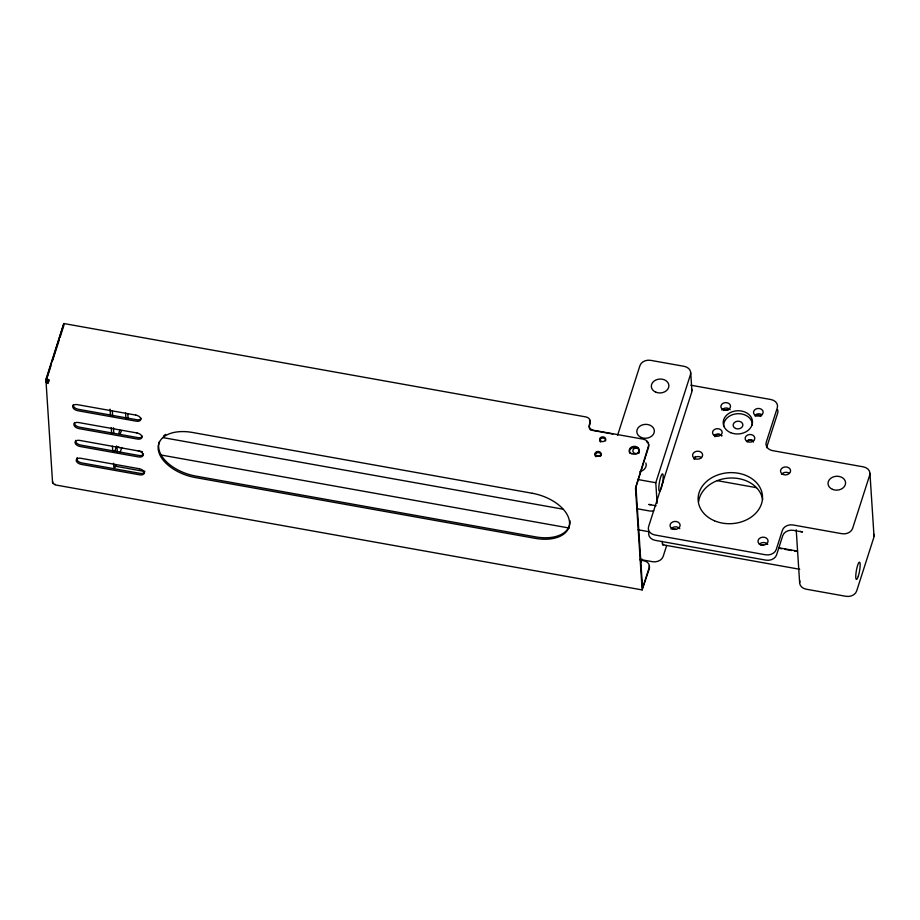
<?xml version="1.0" encoding="UTF-8"?>
<svg xmlns="http://www.w3.org/2000/svg" width="920" height="920" viewBox="0 0 920 920"><rect width="100%" height="100%" fill="white"/><g stroke="black" fill="none" stroke-linecap="round" stroke-linejoin="round"><path stroke-width="1.38" d="M47.932 381.167L48.599 382.065L48.725 379.615L46 379.132L63.836 323.529L585.833 416.921A5.865 4.635 -3.7 0 1 590.042 422.475L589.317 424.741A5.865 4.635 -3.7 0 0 593.538 430.284L643.183 439.162A7.325 5.796 -3.7 0 1 648.462 446.096L635.49 488.083L642.148 589.915L649.244 568.859A7.325 5.796 -3.7 0 0 649.198 565.857M662.538 483.264L662.871 481.056M48.725 379.615L48.139 383.513A2.817 2.231 -3.7 0 1 46.115 380.846L50.899 365.93M48.794 380.765L46.069 380.27L63.836 323.529M52.636 360.502L59.167 340.17M60.03 337.456L63.951 325.243M114.965 450.846L116.483 446.131M120.071 452.778L121.762 447.488M617.561 435.413L639.952 365.619A8.797 6.957 -3.7 0 1 650.647 360.341L684.123 366.332A8.797 6.957 -3.7 0 1 690.448 374.659L655.787 482.724L657.11 503.297M690.897 385.227L770.96 399.544A8.797 6.957 -3.7 0 1 777.285 407.87L766.233 442.313A8.797 6.957 -3.7 0 0 772.57 450.627L863.351 466.865A8.797 6.957 -3.7 0 1 869.676 475.191L852.598 528.436A8.797 6.957 -3.7 0 1 841.904 533.703L793.109 524.975A8.797 6.957 -3.7 0 0 782.414 530.253L776.238 549.504A8.797 6.957 -3.7 0 1 765.555 554.783L654.913 534.991A8.797 6.957 -3.7 0 1 648.577 526.665L691.61 392.541A8.797 6.957 -3.7 0 0 691.564 388.941M640.803 562.453L641.918 558.969M666.678 545.479L663.17 556.416A8.797 6.957 -3.7 0 1 652.476 561.694L639.71 559.406M694.37 459.16L695.232 456.481M766.578 447.672L777.63 413.241A8.797 6.957 -3.7 0 0 777.584 409.63M55.28 484.299L54.648 484.253A2.817 2.231 -3.7 0 1 52.624 481.597M592.353 430.364L612.881 434.033M717.244 480.654L756.516 487.68M637.583 479.469L655.787 482.724M656.075 505.758L648.772 504.459A8.797 6.957 -3.7 0 0 651.049 504.62M636.64 508.645L649.186 510.899A8.797 6.957 -3.7 0 0 653.74 510.749M162.886 437.586L562.867 509.151M671.692 528.62L675.935 529.379M759.322 544.295L763.565 545.054M779.113 547.837L797.479 551.126M779.033 548.274L781.839 548.78M784.656 549.286L791.706 550.539M794.523 551.045L797.341 551.551M638.008 529.747L649.163 531.748M142.496 451.685L79.683 440.404A4.979 2.909 17.8 0 0 75.06 442.577A4.979 2.909 17.8 0 0 80.086 446.487L138.517 456.941A4.979 2.909 17.8 0 0 143.152 454.767A4.979 2.909 17.8 0 0 138.126 450.857M160.862 454.974L569.33 528.057M662.607 544.743L799.71 569.273M114.563 466.072L144.221 471.385M640.24 560.13L643.885 560.786A7.325 5.796 -3.7 0 1 649.163 567.721L642.562 588.087L635.95 486.979L648.531 447.246A7.325 5.796 -3.7 0 0 648.496 444.245M54.797 484.828L642.148 589.915M869.952 473.374L874 535.981M796.214 529.747L799.63 582.693M690.724 372.841L691.886 390.724M127.799 413.678L128.167 419.37M125.58 413.034L125.948 418.761M116.955 446.384L117.323 452.111M112.332 410.711L112.7 416.38M113.424 427.719L113.792 433.389M110.043 409.193L110.412 414.885M111.239 427.685L111.607 433.377M112.435 446.188L112.803 451.869M113.539 463.254L113.723 466.106A8.797 1.598 -79.9 0 0 116.253 464.669M46 379.132L46.069 380.27M52.658 482.172L52.739 483.31M46.023 381.432L52.543 482.172M723.73 426.512A14.363 11.362 -3.7 0 1 737.437 413.712A14.363 11.362 -3.7 0 1 752.353 424.913M746.557 441.634A3.703 2.932 -3.7 0 1 750.225 440.07A3.703 2.932 -3.7 0 1 753.353 442.117M755.136 416.081A3.703 2.932 -3.7 0 1 760.966 416.495M723.925 410.492A3.703 2.932 -3.7 0 1 728.398 409.883M714.99 436.77A3.703 2.932 -3.7 0 1 718.06 434.516A3.703 2.932 -3.7 0 1 721.763 435.838M601.22 454.468A2.932 2.323 -3.7 0 1 596.631 455.86A2.932 2.323 -3.7 0 1 596.896 452.007M599.92 441.059A2.932 2.323 -3.7 0 1 602.715 438.046A2.932 2.323 -3.7 0 1 605.578 440.875M600.702 442.083A2.932 2.323 -3.7 0 1 600.231 441.611M639.135 452.732A3.668 2.898 -3.7 0 1 634.202 453.065A3.668 2.898 -3.7 0 1 633.5 449.201A3.668 2.898 -3.7 0 1 638.319 448.19M645.909 462.99A8.797 6.957 -3.7 0 1 639.814 471.718M663.688 544.249A8.797 1.598 -79.9 0 1 662.285 541.385M873.678 534.186A8.797 6.957 -3.7 0 1 873.724 537.786L856.646 591.031A8.797 6.957 -3.7 0 1 845.951 596.309L806.242 589.202A8.797 6.957 -3.7 0 1 799.905 580.876M661.101 488.669A8.797 1.598 -79.9 0 1 658.915 486.059A8.797 1.598 -79.9 0 1 662.423 473.903A8.797 1.598 -79.9 0 1 662.089 485.242M661.905 485.967A8.797 1.598 -79.9 0 1 661.353 487.91M648.922 532.036A8.797 6.957 -3.7 0 0 655.258 540.351L765.9 560.142A8.797 6.957 -3.7 0 0 776.583 554.875L782.77 535.612A8.797 6.957 -3.7 0 1 793.454 530.346L802.539 531.967A8.797 6.957 -3.7 0 1 800.411 531.346M671.025 528.931A5.06 4.002 -3.7 0 1 679.776 528.643M759.759 543.8A5.06 4.002 -3.7 0 1 767.717 544.375M698.625 501.63A32.234 25.507 -3.7 0 1 730.399 478.009A32.234 25.507 -3.7 0 1 762.645 499.675M755.216 415.035A4.841 3.829 -3.7 0 1 762.047 414.805M781.505 474.421A5.06 4.002 -3.7 0 1 789.44 473.34M721.844 410.021A4.841 3.829 -3.7 0 1 730.204 409.745M693.553 458.689A5.06 4.002 -3.7 0 1 701.488 457.596M714.231 435.252A4.841 3.829 -3.7 0 1 721.844 435.792M746.856 441.094A4.841 3.829 -3.7 0 1 753.698 440.864M595.171 455.699A3.001 2.38 -3.7 0 1 598.414 452.617A3.001 2.38 -3.7 0 1 600.668 456.09M595.953 456.734A3.001 2.38 -3.7 0 1 595.47 456.262M589.49 420.118A5.865 4.635 -3.7 0 1 590.122 423.614L589.398 425.879A5.865 4.635 -3.7 0 0 590.973 430.318M646.564 441.703A7.325 5.796 -3.7 0 1 647.749 442.865M630.016 453.525A4.979 3.944 -3.7 0 1 634.248 447.465A4.979 3.944 -3.7 0 1 638.641 453.238M144.773 471.201A4.979 2.909 17.8 0 1 140.139 473.374L81.707 462.921A4.979 2.909 17.8 0 1 77.234 457.619M143.497 454.077A4.979 2.909 17.8 0 1 138.989 455.492L80.546 445.038A4.979 2.909 17.8 0 1 75.635 440.381M569.986 520.766A36.926 21.562 17.8 0 1 535.704 536.9L195.845 476.1A36.926 21.562 17.8 0 1 159.482 441.554M163.611 435.93A36.926 21.562 17.8 0 1 165.692 434.401M141.185 418.301A4.979 2.909 17.8 0 1 136.677 419.727L78.234 409.262A4.979 2.909 17.8 0 1 73.324 404.604M142.347 436.183A4.979 2.909 17.8 0 1 137.827 437.609L79.396 427.156A4.979 2.909 17.8 0 1 74.485 422.487M118.864 433.4A16.123 2.932 -79.9 0 1 119.784 429.973M119.404 447.511A8.797 1.598 -79.9 0 1 118.691 446.867M120.359 433.55A8.797 1.598 -79.9 0 1 121.498 430.87M135.815 415.092L77.372 404.639A4.979 2.909 17.8 0 0 72.749 406.812A4.979 2.909 17.8 0 0 77.763 410.711L136.206 421.176A4.979 2.909 17.8 0 0 140.84 418.991A4.979 2.909 17.8 0 0 135.815 415.092M532.323 493.281L192.464 432.469A36.926 21.562 17.8 0 0 158.171 448.615A36.926 21.562 17.8 0 0 195.373 477.549L535.233 538.349A36.926 21.562 17.8 0 0 569.526 522.215A36.926 21.562 17.8 0 0 532.323 493.281M136.976 432.975L78.534 422.522A4.979 2.909 17.8 0 0 73.91 424.695A4.979 2.909 17.8 0 0 78.924 428.605L137.368 439.058A4.979 2.909 17.8 0 0 141.99 436.885A4.979 2.909 17.8 0 0 136.976 432.975M139.288 468.751L80.845 458.286A4.979 2.909 17.8 0 0 76.222 460.471A4.979 2.909 17.8 0 0 81.236 464.37L139.679 474.823A4.979 2.909 17.8 0 0 144.302 472.65A4.979 2.909 17.8 0 0 139.288 468.751M735.62 428.478A4.887 3.864 -3.7 0 0 742.888 424.89A4.887 3.864 -3.7 0 0 735.517 421.785A4.887 3.864 -3.7 0 0 735.62 428.478M641.274 437.483A8.797 6.957 -3.7 0 0 654.361 431.02A8.797 6.957 -3.7 0 0 641.102 425.431A8.797 6.957 -3.7 0 0 641.274 437.483M655.81 392.173A8.797 6.957 -3.7 0 0 668.897 385.71A8.797 6.957 -3.7 0 0 655.638 380.109A8.797 6.957 -3.7 0 0 655.81 392.173M858.303 576.184A8.797 1.598 -79.9 0 0 859.671 562.246A8.797 1.598 -79.9 0 0 855.899 574.022A8.797 1.598 -79.9 0 0 858.303 576.184M832.496 489.371A8.797 6.957 -3.7 0 0 845.595 482.919A8.797 6.957 -3.7 0 0 832.335 477.319A8.797 6.957 -3.7 0 0 832.496 489.371M783.081 474.467A5.06 4.002 -3.7 0 0 790.602 470.752A5.06 4.002 -3.7 0 0 782.977 467.532A5.06 4.002 -3.7 0 0 783.081 474.467M714.518 520.8A32.234 25.507 -3.7 0 0 762.53 497.11A32.234 25.507 -3.7 0 0 713.908 476.594A32.234 25.507 -3.7 0 0 714.518 520.8M760.541 544.697A5.06 4.002 -3.7 0 0 768.073 540.983A5.06 4.002 -3.7 0 0 760.449 537.774A5.06 4.002 -3.7 0 0 760.541 544.697M730.652 432.653A14.651 11.592 -3.7 0 0 752.48 421.889A14.651 11.592 -3.7 0 0 730.376 412.562A14.651 11.592 -3.7 0 0 730.652 432.653M723.327 409.825A4.841 3.829 -3.7 0 0 730.537 406.272A4.841 3.829 -3.7 0 0 723.235 403.19A4.841 3.829 -3.7 0 0 723.327 409.825M714.978 435.873A4.841 3.829 -3.7 0 0 722.177 432.319A4.841 3.829 -3.7 0 0 714.886 429.249A4.841 3.829 -3.7 0 0 714.978 435.873M755.952 415.656A4.841 3.829 -3.7 0 0 763.163 412.103A4.841 3.829 -3.7 0 0 755.86 409.032A4.841 3.829 -3.7 0 0 755.952 415.656M747.592 441.715A4.841 3.829 -3.7 0 0 754.803 438.161A4.841 3.829 -3.7 0 0 747.5 435.079A4.841 3.829 -3.7 0 0 747.592 441.715M695.129 458.735A5.06 4.002 -3.7 0 0 702.661 455.02A5.06 4.002 -3.7 0 0 695.037 451.8A5.06 4.002 -3.7 0 0 695.129 458.735M672.6 528.966A5.06 4.002 -3.7 0 0 680.133 525.251A5.06 4.002 -3.7 0 0 672.508 522.031A5.06 4.002 -3.7 0 0 672.6 528.966M601.197 441.335A3.001 2.38 -3.7 0 0 605.67 439.127A3.001 2.38 -3.7 0 0 601.139 437.218A3.001 2.38 -3.7 0 0 601.197 441.335M596.516 455.952A3.001 2.38 -3.7 0 0 600.99 453.744A3.001 2.38 -3.7 0 0 596.459 451.823A3.001 2.38 -3.7 0 0 596.516 455.952M631.787 453.755A4.979 3.944 -3.7 0 0 639.205 450.098A4.979 3.944 -3.7 0 0 631.695 446.924A4.979 3.944 -3.7 0 0 631.787 453.755"/></g></svg>
